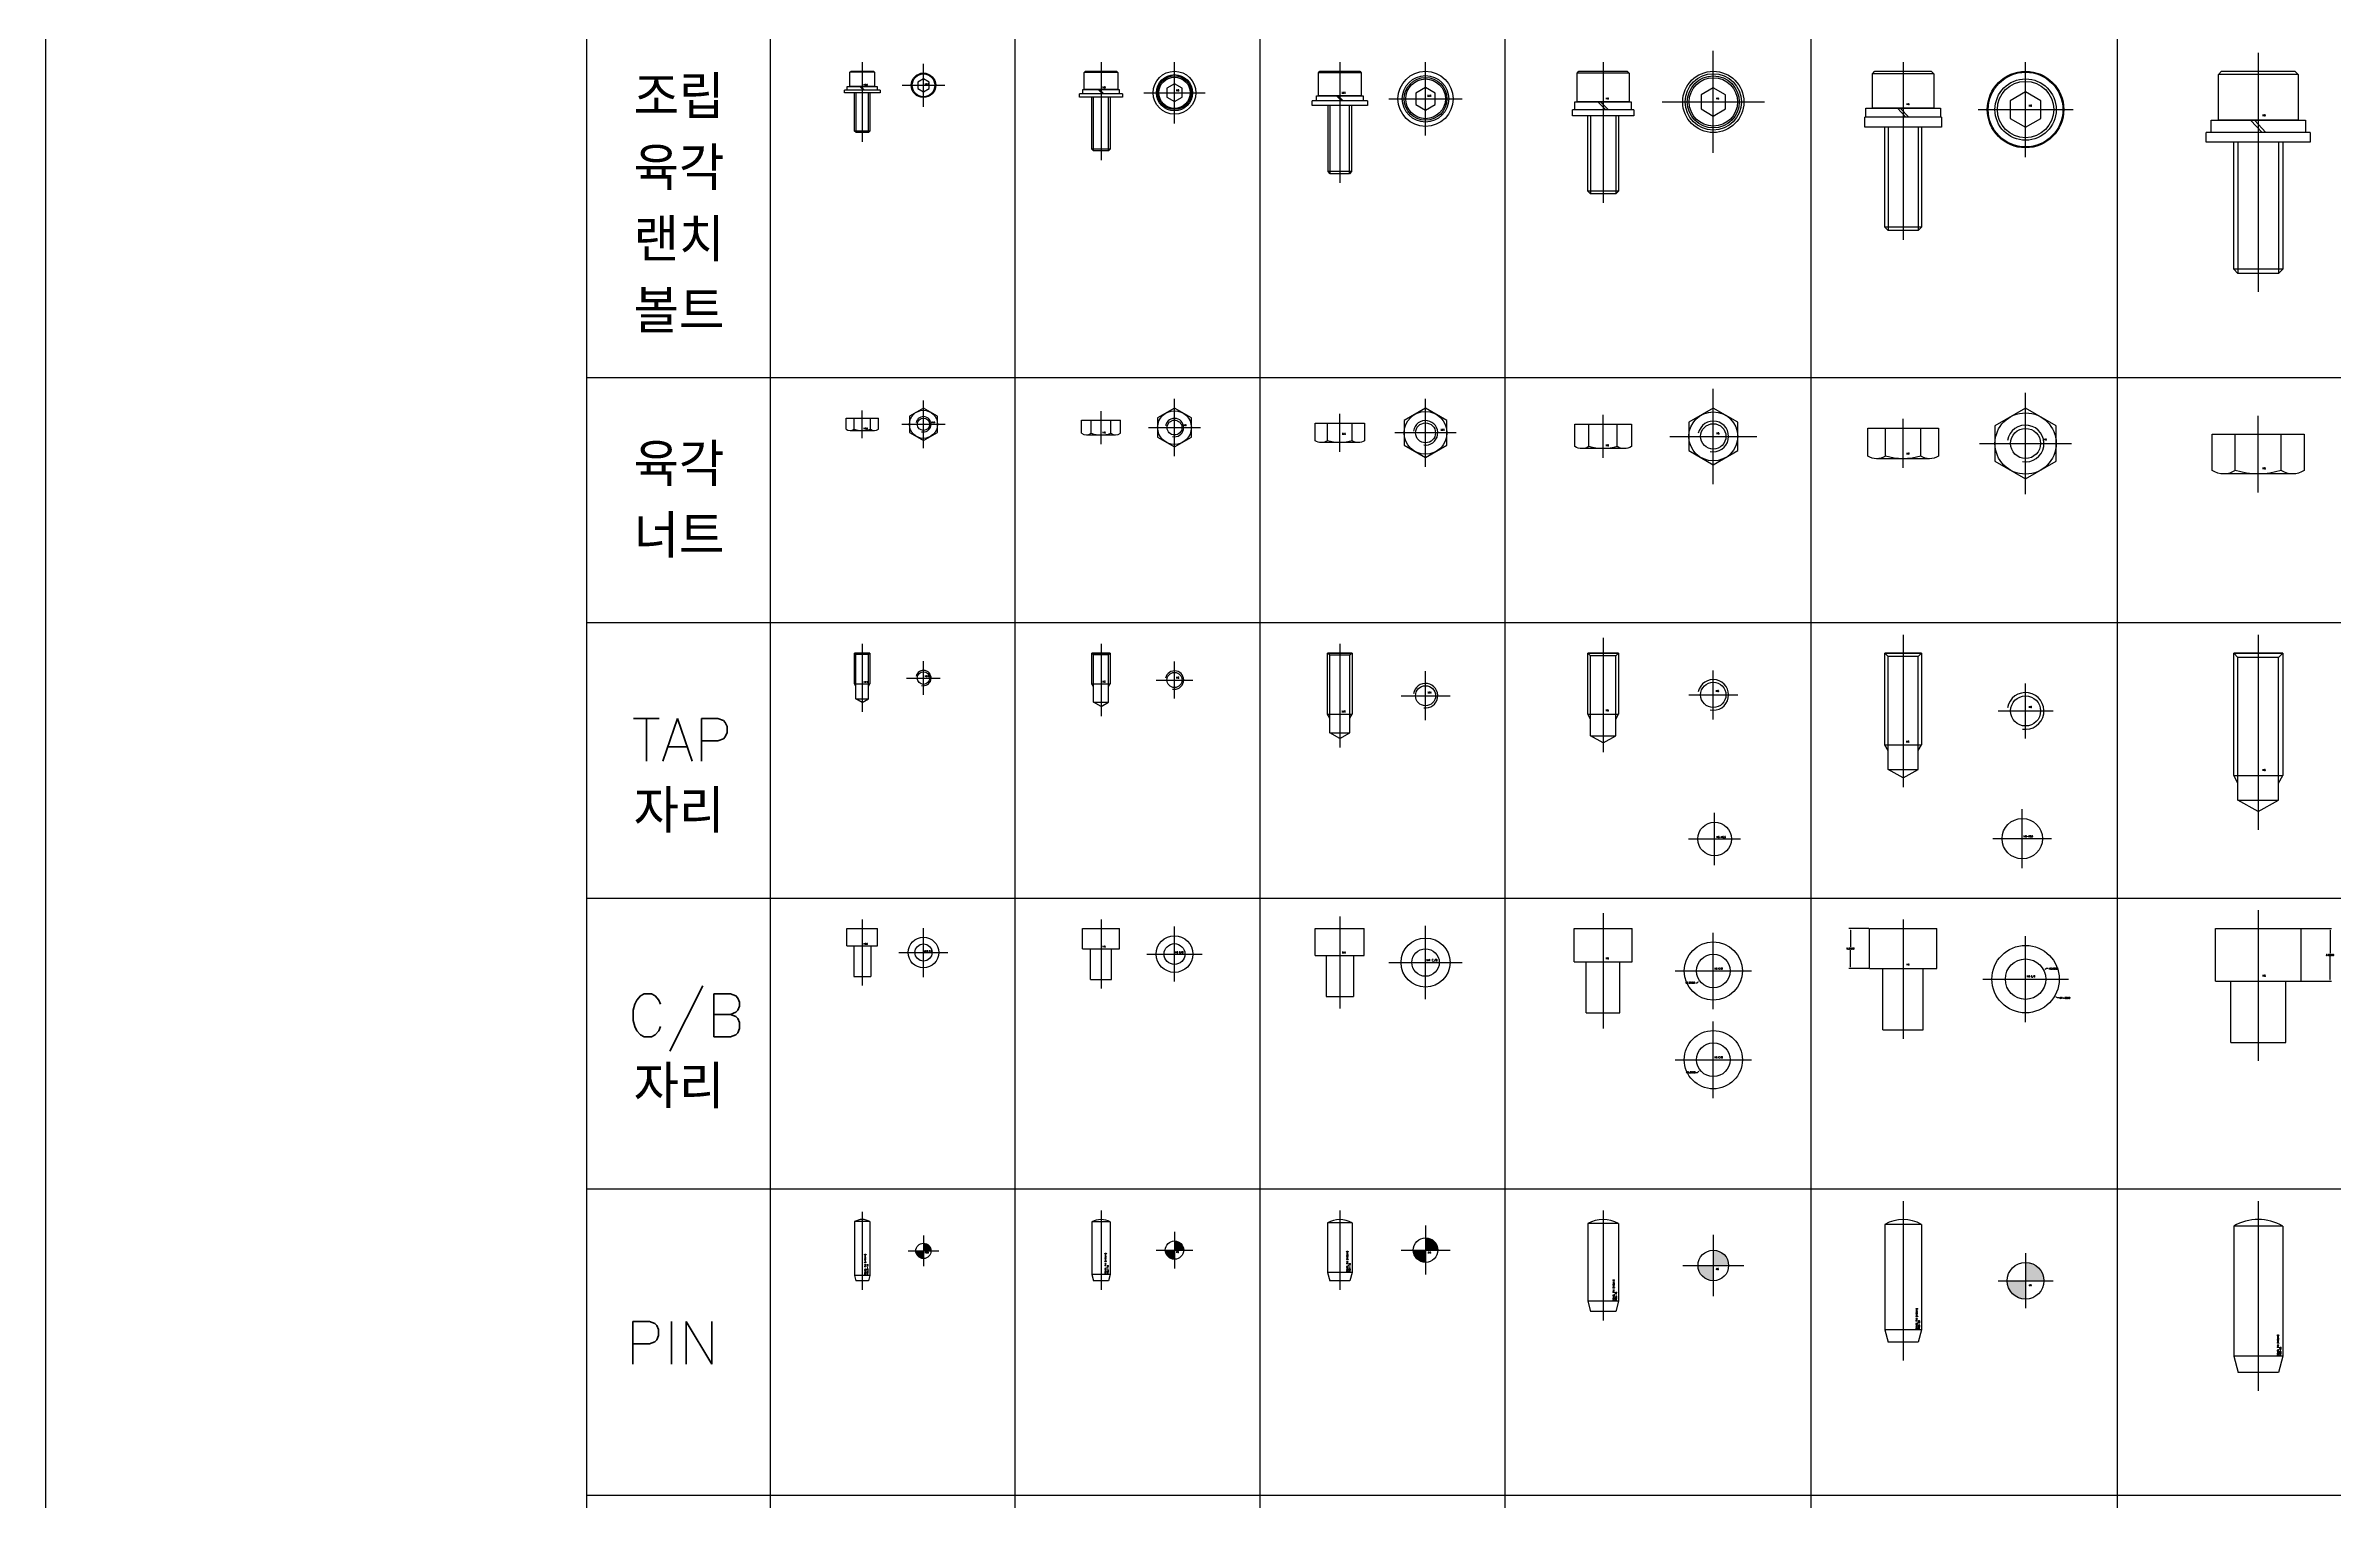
# Model space of a CAD drawing. Header units: millimetres. Extents: x 2498 to 3222, y 4861 to 5803.
# Drawn here: x 2498.1 to 2871.9, y 5094.3 to 5332 of the extents above; entities that cross this region are included whole.
import ezdxf

# ---------------------------------------------------------------- set-up
doc = ezdxf.new("R2010")
doc.units = ezdxf.units.MM
for name, pattern in [('CENTER', [50.8, 31.75, -6.35, 6.35, -6.35]), ('HIDDEN', [9.525, 6.35, -3.175]), ('PHANTOM', [63.5, 31.75, -6.35, 6.35, -6.35, 6.35, -6.35])]:
    doc.linetypes.add(name, pattern=pattern)
for name, color, linetype in [('1', 220, 'CENTER'), ('3', 223, 'HIDDEN'), ('4', 3, 'PHANTOM')]:
    doc.layers.add(name, color=color, linetype=linetype)
doc.styles.get("Standard").update_dxf_attribs({"font": 'romans.shx', "bigfont": 'whgtxt.shx'})
doc.dimstyles.get("Standard").update_dxf_attribs({"dimtxt": 0.18, "dimasz": 0.18, "dimexe": 0.18, "dimexo": 0.0625, "dimgap": 0.09, "dimtad": 0, "dimtih": 1, "dimtoh": 1, "dimdec": 4, "dimzin": 0, "dimdsep": 46, "dimtxsty": 'Standard', "dimcen": 0.09, "dimadec": 0, "dimazin": 0, "dimtfac": 1, "dimtdec": 4, "dimtofl": 0, "dimtmove": 0, "dimatfit": 3, "dimfxl": 1, "dimtolj": 1, "dimtzin": 0, "dimarcsym": 0})

# ---------------------------------------------------------------- blocks, each defined once
blk = doc.blocks.new('*D31')
at = {"color": 0, "lineweight": -2, "transparency": 16777216}
for p, q in [((2824.87, 5181.31), (2824.63, 5181.19)), ((2825.14, 5181.31), (2824.87, 5181.31)), ((2821.3, 5179.59), (2821.57, 5179.59)), ((2821.44, 5179.45), (2821.44, 5179.72))]:
    blk.add_line(p, q, dxfattribs=at)
at = {"color": 0, "transparency": 16777216}
blk.add_solid([(2824.61, 5181.23), (2824.65, 5181.15), (2824.39, 5181.07)], dxfattribs=at)
at = {"layer": 'Defpoints', "color": 0, "transparency": 16777216}
for p in [(2824.39, 5181.07), (2818.49, 5178.11)]:
    blk.add_point(p, dxfattribs=at)
at = {"color": 0, "transparency": 16777216, "insert": (2825.99, 5181.31), "char_height": 0.27, "attachment_point": 5}
blk.add_mtext('\\A1;∅6.6000', dxfattribs=at)
blk = doc.blocks.new('*D32')
at = {"color": 0, "lineweight": -2, "transparency": 16777216}
for p, q in [((2821.3, 5179.59), (2821.57, 5179.59)), ((2821.44, 5179.45), (2821.44, 5179.72)), ((2826.65, 5176.53), (2826.42, 5176.67)), ((2826.92, 5176.53), (2826.65, 5176.53))]:
    blk.add_line(p, q, dxfattribs=at)
at = {"color": 0, "transparency": 16777216}
blk.add_solid([(2826.44, 5176.71), (2826.4, 5176.63), (2826.19, 5176.81)], dxfattribs=at)
at = {"layer": 'Defpoints', "color": 0, "transparency": 16777216}
for p in [(2816.69, 5182.37), (2826.19, 5176.81)]:
    blk.add_point(p, dxfattribs=at)
at = {"color": 0, "transparency": 16777216, "insert": (2827.87, 5176.53), "char_height": 0.27, "attachment_point": 5}
blk.add_mtext('\\A1;∅11.0000', dxfattribs=at)
blk = doc.blocks.new('*D33')
at = {"color": 0, "lineweight": -2, "transparency": 16777216}
for p, q in [((2795.85, 5187.84), (2792.56, 5187.84)), ((2792.83, 5187.57), (2792.83, 5184.86)), ((2792.83, 5181.61), (2792.83, 5184.31)), ((2795.85, 5181.34), (2792.56, 5181.34))]:
    blk.add_line(p, q, dxfattribs=at)
at = {"color": 0, "transparency": 16777216}
for points in [[(2792.78, 5187.57), (2792.87, 5187.57), (2792.83, 5187.84)], [(2792.78, 5181.61), (2792.87, 5181.61), (2792.83, 5181.34)]]:
    blk.add_solid(points, dxfattribs=at)
at = {"layer": 'Defpoints', "color": 0, "transparency": 16777216}
for p in [(2795.94, 5187.84), (2792.83, 5181.34), (2795.94, 5181.34)]:
    blk.add_point(p, dxfattribs=at)
at = {"color": 0, "transparency": 16777216, "insert": (2792.83, 5184.59), "char_height": 0.27, "attachment_point": 5}
blk.add_mtext('\\A1;6.5000', dxfattribs=at)
blk = doc.blocks.new('*D36')
at = {"color": 0, "lineweight": -2, "transparency": 16777216}
for p, q in [((2866.53, 5187.84), (2871.43, 5187.84)), ((2871.16, 5187.57), (2871.16, 5183.81)), ((2871.16, 5179.51), (2871.16, 5183.26)), ((2866.53, 5179.24), (2871.43, 5179.24))]:
    blk.add_line(p, q, dxfattribs=at)
at = {"color": 0, "transparency": 16777216}
for points in [[(2871.11, 5187.57), (2871.2, 5187.57), (2871.16, 5187.84)], [(2871.11, 5179.51), (2871.2, 5179.51), (2871.16, 5179.24)]]:
    blk.add_solid(points, dxfattribs=at)
at = {"layer": 'Defpoints', "color": 0, "transparency": 16777216}
for p in [(2866.44, 5187.84), (2871.16, 5187.84), (2866.44, 5179.24)]:
    blk.add_point(p, dxfattribs=at)
at = {"color": 0, "transparency": 16777216, "insert": (2871.16, 5183.54), "char_height": 0.27, "attachment_point": 5}
blk.add_mtext('\\A1;8.6000', dxfattribs=at)
blk = doc.blocks.new('*D37')
at = {"color": 0, "lineweight": -2, "transparency": 16777216}
for p, q in [((2770.3, 5166.43), (2770.57, 5166.43)), ((2770.44, 5166.29), (2770.44, 5166.56))]:
    blk.add_line(p, q, dxfattribs=at)
at = {"color": 0, "linetype": 'ByBlock', "lineweight": -2, "transparency": 16777216}
for p, q in [((2767.6, 5164.37), (2767.87, 5164.37)), ((2767.87, 5164.37), (2768.08, 5164.54))]:
    blk.add_line(p, q, dxfattribs=at)
at = {"color": 0, "transparency": 16777216}
blk.add_solid([(2768.05, 5164.58), (2768.11, 5164.51), (2768.29, 5164.71)], dxfattribs=at)
at = {"layer": 'Defpoints', "color": 0, "transparency": 16777216}
for p in [(2772.59, 5168.14), (2768.29, 5164.71)]:
    blk.add_point(p, dxfattribs=at)
at = {"color": 0, "transparency": 16777216, "insert": (2766.75, 5164.37), "char_height": 0.27, "attachment_point": 5}
blk.add_mtext('\\A1;∅5.5000', dxfattribs=at)
blk = doc.blocks.new('*D38')
at = {"color": 0, "lineweight": -2, "transparency": 16777216}
for p, q in [((2770.3, 5180.92), (2770.57, 5180.92)), ((2770.44, 5180.78), (2770.44, 5181.05))]:
    blk.add_line(p, q, dxfattribs=at)
at = {"color": 0, "linetype": 'ByBlock', "lineweight": -2, "transparency": 16777216}
for p, q in [((2767.51, 5178.99), (2767.78, 5178.99)), ((2767.78, 5178.99), (2767.99, 5179.15))]:
    blk.add_line(p, q, dxfattribs=at)
at = {"color": 0, "transparency": 16777216}
blk.add_solid([(2767.97, 5179.18), (2768.02, 5179.11), (2768.21, 5179.31)], dxfattribs=at)
at = {"layer": 'Defpoints', "color": 0, "transparency": 16777216}
for p in [(2772.67, 5182.53), (2768.21, 5179.31)]:
    blk.add_point(p, dxfattribs=at)
at = {"color": 0, "transparency": 16777216, "insert": (2766.66, 5178.99), "char_height": 0.27, "attachment_point": 5}
blk.add_mtext('\\A1;∅5.5000', dxfattribs=at)

msp = doc.modelspace()

# ---------------------------------------------------------------- hatches: boundary and pattern name
h = msp.add_hatch(color=256)
h.paths.add_polyline_path([(2641.43952, 5136.46139), (2641.43952, 5135.21139), (2642.68952, 5135.21139, 0.414213562)])
h.paths.add_polyline_path([(2641.43952, 5135.21139), (2640.18952, 5135.21139, 0.414213562), (2641.43952, 5133.96139)])
h.paths.add_polyline_path([(2641.61426, 5135.37417), (2642.06565, 5135.37417), (2642.06565, 5135.68667), (2641.61426, 5135.68667)], flags=24)
h = msp.add_hatch(color=256)
h.paths.add_polyline_path([(2682.43952, 5136.83639), (2682.43952, 5135.33639), (2683.93952, 5135.33639, 0.414213562)])
h.paths.add_polyline_path([(2682.43952, 5135.33639), (2680.93952, 5135.33639, 0.414213562), (2682.43952, 5133.83639)])
h.paths.add_polyline_path([(2682.64921, 5135.53173), (2683.19088, 5135.53173), (2683.19088, 5135.90673), (2682.64921, 5135.90673)], flags=24)
h = msp.add_hatch(color=256)
h.paths.add_polyline_path([(2723.43952, 5137.33639), (2723.43952, 5135.33639), (2725.43952, 5135.33639, 0.414213562)])
h.paths.add_polyline_path([(2723.43952, 5135.33639), (2721.43952, 5135.33639, 0.414213562), (2723.43952, 5133.33639)])
h.paths.add_polyline_path([(2723.71911, 5135.59684), (2724.44133, 5135.59684), (2724.44133, 5136.09684), (2723.71911, 5136.09684)], flags=24)
h = msp.add_hatch(color=256)
h.paths.add_polyline_path([(2770.43952, 5135.33639), (2770.43952, 5132.83639), (2772.93952, 5132.83639, 0.414213562)])
h.paths.add_polyline_path([(2770.43952, 5132.83639), (2767.93952, 5132.83639, 0.414213562), (2770.43952, 5130.33639)])
h.paths.add_polyline_path([(2770.789, 5133.16195), (2771.69178, 5133.16195), (2771.69178, 5133.78695), (2770.789, 5133.78695)], flags=24)
h = msp.add_hatch(color=256)
h.paths.add_polyline_path([(2821.43952, 5133.33639), (2821.43952, 5130.33639), (2824.43952, 5130.33639, 0.414213562)])
h.paths.add_polyline_path([(2821.43952, 5130.33639), (2818.43952, 5130.33639, 0.414213562), (2821.43952, 5127.33639)])
h.paths.add_polyline_path([(2821.8589, 5130.72707), (2822.94223, 5130.72707), (2822.94223, 5131.47707), (2821.8589, 5131.47707)], flags=24)

# ---------------------------------------------------------------- linework, layer by layer
at = {"color": 8}
for p, q in [((2586.43952, 4920.33639), (2586.43952, 5497.83639)), ((2616.43952, 4920.33639), (2616.43952, 5497.83639)), ((2656.43952, 4920.33639), (2656.43952, 5497.83639)), ((2696.43952, 4920.33639), (2696.43952, 5497.83639)), ((2736.43952, 4920.33639), (2736.43952, 5497.83639)), ((2786.43952, 4920.33639), (2786.43952, 5497.83639)), ((2836.43952, 4920.33639), (2836.43952, 5497.83639)), ((2586.43952, 5277.83639), (3146.43952, 5277.83639)), ((2586.43952, 5237.83639), (3146.43952, 5237.83639)), ((2586.43952, 5192.83639), (3146.43952, 5192.83639)), ((2586.43952, 5145.33639), (3146.43952, 5145.33639)), ((2586.43952, 5095.33639), (3146.43952, 5095.33639))]:
    msp.add_line(p, q, dxfattribs=at)
for p, q in [((2629.43952, 5327.66972), (2629.60619, 5327.83639)), ((2629.43952, 5325.33639), (2629.43952, 5327.66972)), ((2633.43952, 5327.66972), (2629.43952, 5327.66972)), ((2629.60619, 5327.83639), (2633.27286, 5327.83639)), ((2633.27286, 5327.83639), (2633.43952, 5327.66972)), ((2633.43952, 5327.66972), (2633.43952, 5325.33639)), ((2641.43952, 5326.59381), (2640.53043, 5326.07018)), ((2642.34861, 5326.07018), (2641.43952, 5326.59381)), ((2667.68952, 5327.63639), (2667.88952, 5327.83639)), ((2673.18952, 5327.63639), (2667.68952, 5327.63639)), ((2667.68952, 5324.83639), (2667.68952, 5327.63639)), ((2667.88952, 5327.83639), (2672.98952, 5327.83639)), ((2672.98952, 5327.83639), (2673.18952, 5327.63639)), ((2673.18952, 5327.63639), (2673.18952, 5324.83639)), ((2705.93952, 5327.58184), (2706.19407, 5327.83639)), ((2712.93952, 5327.58184), (2705.93952, 5327.58184)), ((2705.93952, 5323.83639), (2705.93952, 5327.58184)), ((2706.19407, 5327.83639), (2712.68498, 5327.83639)), ((2712.68498, 5327.83639), (2712.93952, 5327.58184)), ((2712.93952, 5327.58184), (2712.93952, 5323.83639)), ((2748.18952, 5327.53639), (2748.48952, 5327.83639)), ((2756.68952, 5327.53639), (2748.18952, 5327.53639)), ((2748.18952, 5322.83639), (2748.18952, 5327.53639)), ((2748.48952, 5327.83639), (2756.38952, 5327.83639)), ((2756.38952, 5327.83639), (2756.68952, 5327.53639)), ((2756.68952, 5327.53639), (2756.68952, 5322.83639)), ((2796.43952, 5327.43639), (2796.83952, 5327.83639)), ((2806.43952, 5327.43639), (2796.43952, 5327.43639)), ((2796.43952, 5321.83639), (2796.43952, 5327.43639)), ((2796.83952, 5327.83639), (2806.03952, 5327.83639)), ((2806.03952, 5327.83639), (2806.43952, 5327.43639)), ((2806.43952, 5327.43639), (2806.43952, 5321.83639)), ((2852.93952, 5327.33639), (2853.43952, 5327.83639)), ((2852.93952, 5319.83639), (2852.93952, 5327.33639)), ((2865.93952, 5327.33639), (2852.93952, 5327.33639)), ((2853.43952, 5327.83639), (2865.43952, 5327.83639)), ((2865.43952, 5327.83639), (2865.93952, 5327.33639)), ((2865.93952, 5327.33639), (2865.93952, 5319.83639)), ((2628.52286, 5324.33639), (2628.52286, 5324.75306)), ((2634.35619, 5324.75306), (2628.52286, 5324.75306)), ((2634.35619, 5324.33639), (2628.52286, 5324.33639)), ((2628.98119, 5324.75306), (2628.98119, 5325.33639)), ((2628.98119, 5325.33639), (2633.89786, 5325.33639)), ((2633.89786, 5324.75306), (2628.98119, 5324.75306)), ((2633.43952, 5325.33639), (2629.43952, 5325.33639)), ((2630.18952, 5318.06192), (2630.18952, 5324.33639)), ((2631.63397, 5324.75306), (2631.05063, 5325.33639)), ((2631.82841, 5324.75306), (2631.24508, 5325.33639)), ((2632.68952, 5324.33639), (2632.68952, 5318.06192)), ((2633.89786, 5325.33639), (2633.89786, 5324.75306)), ((2634.35619, 5324.75306), (2634.35619, 5324.33639)), ((2640.53043, 5326.07018), (2640.53043, 5325.01927)), ((2640.53043, 5325.01927), (2641.43952, 5324.49563)), ((2641.43952, 5324.49563), (2642.34861, 5325.01927)), ((2642.34861, 5325.01927), (2642.34861, 5326.07018)), ((2666.93952, 5323.63639), (2666.93952, 5324.13639)), ((2673.93952, 5324.13639), (2666.93952, 5324.13639)), ((2673.93952, 5323.63639), (2666.93952, 5323.63639)), ((2667.48952, 5324.13639), (2667.48952, 5324.83639)), ((2667.48952, 5324.83639), (2673.38952, 5324.83639)), ((2673.38952, 5324.13639), (2667.48952, 5324.13639)), ((2673.18952, 5324.83639), (2667.68952, 5324.83639)), ((2668.93952, 5315.10702), (2668.93952, 5323.63639)), ((2670.67286, 5324.13639), (2669.97286, 5324.83639)), ((2670.90619, 5324.13639), (2670.20619, 5324.83639)), ((2671.93952, 5323.63639), (2671.93952, 5315.10702)), ((2673.38952, 5324.83639), (2673.38952, 5324.13639)), ((2673.93952, 5324.13639), (2673.93952, 5323.63639)), ((2682.43952, 5325.77889), (2681.18952, 5325.05889)), ((2681.18952, 5325.05889), (2681.18952, 5323.61389)), ((2681.18952, 5323.61389), (2682.43952, 5322.89389)), ((2683.68952, 5325.05889), (2682.43952, 5325.77889)), ((2682.43952, 5322.89389), (2683.68952, 5323.61389)), ((2683.68952, 5323.61389), (2683.68952, 5325.05889)), ((2713.93952, 5323.03639), (2704.93952, 5323.03639)), ((2704.93952, 5322.23639), (2704.93952, 5323.03639)), ((2705.63952, 5323.83639), (2713.23952, 5323.83639)), ((2705.63952, 5323.03639), (2705.63952, 5323.83639)), ((2713.23952, 5323.03639), (2705.63952, 5323.03639)), ((2712.93952, 5323.83639), (2705.93952, 5323.83639)), ((2709.70619, 5323.03639), (2708.90619, 5323.83639)), ((2709.97286, 5323.03639), (2709.17286, 5323.83639)), ((2713.23952, 5323.83639), (2713.23952, 5323.03639)), ((2713.93952, 5323.03639), (2713.93952, 5322.23639)), ((2723.43952, 5325.1723), (2721.84861, 5324.25593)), ((2721.84861, 5324.25593), (2721.84861, 5322.41684)), ((2721.84861, 5322.41684), (2723.43952, 5321.50048)), ((2725.03043, 5324.25593), (2723.43952, 5325.1723)), ((2723.43952, 5321.50048), (2725.03043, 5322.41684)), ((2725.03043, 5322.41684), (2725.03043, 5324.25593)), ((2747.83952, 5321.53639), (2747.83952, 5322.83639)), ((2747.83952, 5322.83639), (2757.03952, 5322.83639)), ((2756.68952, 5322.83639), (2748.18952, 5322.83639)), ((2752.87286, 5321.53639), (2751.57286, 5322.83639)), ((2753.30619, 5321.53639), (2752.00619, 5322.83639)), ((2757.03952, 5322.83639), (2757.03952, 5321.53639)), ((2770.43952, 5325.14439), (2768.43952, 5323.99239)), ((2768.43952, 5323.99239), (2768.43952, 5321.68039)), ((2772.43952, 5323.99239), (2770.43952, 5325.14439)), ((2772.43952, 5321.68039), (2772.43952, 5323.99239)), ((2821.43952, 5324.47139), (2818.93952, 5323.03139)), ((2818.93952, 5323.03139), (2818.93952, 5320.14139)), ((2823.93952, 5323.03139), (2821.43952, 5324.47139)), ((2823.93952, 5320.14139), (2823.93952, 5323.03139)), ((2713.93952, 5322.23639), (2704.93952, 5322.23639)), ((2707.53043, 5311.45356), (2707.53043, 5322.23639)), ((2711.34861, 5322.23639), (2711.34861, 5311.45356)), ((2747.43952, 5320.53639), (2747.43952, 5321.53639)), ((2757.43952, 5321.53639), (2747.43952, 5321.53639)), ((2757.43952, 5320.53639), (2747.43952, 5320.53639)), ((2757.03952, 5321.53639), (2747.83952, 5321.53639)), ((2749.93952, 5308.2694), (2749.93952, 5320.53639)), ((2754.93952, 5320.53639), (2754.93952, 5308.2694)), ((2757.43952, 5321.53639), (2757.43952, 5320.53639)), ((2768.43952, 5321.68039), (2770.43952, 5320.52839)), ((2770.43952, 5320.52839), (2772.43952, 5321.68039)), ((2807.68952, 5320.33639), (2795.18952, 5320.33639)), ((2795.18952, 5318.73639), (2795.18952, 5320.33639)), ((2807.68952, 5318.73639), (2795.18952, 5318.73639)), ((2795.33952, 5321.83639), (2807.53952, 5321.83639)), ((2795.33952, 5320.33639), (2795.33952, 5321.83639)), ((2807.53952, 5320.33639), (2795.33952, 5320.33639)), ((2806.43952, 5321.83639), (2796.43952, 5321.83639)), ((2798.43952, 5302.37766), (2798.43952, 5318.73639)), ((2801.90619, 5320.33639), (2800.50619, 5321.83639)), ((2802.37286, 5320.33639), (2800.97286, 5321.83639)), ((2804.43952, 5318.73639), (2804.43952, 5302.37766)), ((2807.53952, 5321.83639), (2807.53952, 5320.33639)), ((2807.68952, 5320.33639), (2807.68952, 5318.73639)), ((2818.93952, 5320.14139), (2821.43952, 5318.70139)), ((2821.43952, 5318.70139), (2823.93952, 5320.14139)), ((2851.73952, 5319.83639), (2867.13952, 5319.83639)), ((2851.73952, 5317.83639), (2851.73952, 5319.83639)), ((2865.93952, 5319.83639), (2852.93952, 5319.83639)), ((2860.06174, 5317.83639), (2858.19508, 5319.83639)), ((2860.68397, 5317.83639), (2858.8173, 5319.83639)), ((2867.13952, 5319.83639), (2867.13952, 5317.83639)), ((2630.43309, 5317.83639), (2630.18952, 5318.06192)), ((2632.68952, 5318.06192), (2630.18952, 5318.06192)), ((2632.44592, 5317.83639), (2630.43309, 5317.83639)), ((2632.68952, 5318.06192), (2632.44592, 5317.83639)), ((2671.93952, 5315.10702), (2668.93952, 5315.10702)), ((2669.21016, 5314.83639), (2668.93952, 5315.10702)), ((2671.93952, 5315.10702), (2671.66889, 5314.83639)), ((2867.93952, 5317.83639), (2850.93952, 5317.83639)), ((2850.93952, 5316.23639), (2850.93952, 5317.83639)), ((2867.93952, 5316.23639), (2850.93952, 5316.23639)), ((2867.13952, 5317.83639), (2851.73952, 5317.83639)), ((2855.43952, 5295.51297), (2855.43952, 5316.23639)), ((2863.43952, 5316.23639), (2863.43952, 5295.51297)), ((2867.93952, 5317.83639), (2867.93952, 5316.23639)), ((2671.66889, 5314.83639), (2669.21016, 5314.83639)), ((2707.87487, 5311.10912), (2707.53043, 5311.45356)), ((2711.34861, 5311.45356), (2707.53043, 5311.45356)), ((2711.34861, 5311.45356), (2711.00417, 5311.10912)), ((2711.00417, 5311.10912), (2707.87487, 5311.10912)), ((2750.37253, 5307.83639), (2749.93952, 5308.2694)), ((2754.93952, 5308.2694), (2749.93952, 5308.2694)), ((2754.50651, 5307.83639), (2750.37253, 5307.83639)), ((2754.93952, 5308.2694), (2754.50651, 5307.83639)), ((2798.98079, 5301.83639), (2798.43952, 5302.37766)), ((2804.43952, 5302.37766), (2798.43952, 5302.37766)), ((2803.89826, 5301.83639), (2798.98079, 5301.83639)), ((2804.43952, 5302.37766), (2803.89826, 5301.83639)), ((2863.43952, 5295.51297), (2855.43952, 5295.51297)), ((2856.1161, 5294.83639), (2855.43952, 5295.51297)), ((2862.76294, 5294.83639), (2856.1161, 5294.83639)), ((2863.43952, 5295.51297), (2862.76294, 5294.83639)), ((2628.79494, 5269.40627), (2628.79494, 5271.19181)), ((2628.79494, 5271.19181), (2634.08411, 5271.19181)), ((2630.11677, 5269.40627), (2630.11677, 5271.19181)), ((2632.76227, 5269.40627), (2632.76227, 5271.19181)), ((2634.08411, 5269.40627), (2634.08411, 5271.19181)), ((2641.43952, 5272.83639), (2639.14786, 5271.51639)), ((2639.14786, 5271.51639), (2639.14786, 5268.86722)), ((2643.73119, 5271.51639), (2641.43952, 5272.83639)), ((2643.73119, 5268.86722), (2643.73119, 5271.51639)), ((2667.26602, 5270.86289), (2673.61302, 5270.86289)), ((2667.26602, 5268.72025), (2667.26602, 5270.86289)), ((2668.85222, 5268.72025), (2668.85222, 5270.86289)), ((2672.02682, 5268.72025), (2672.02682, 5270.86289)), ((2673.61302, 5268.72025), (2673.61302, 5270.86289)), ((2682.43952, 5272.83639), (2679.68952, 5271.25239)), ((2679.68952, 5271.25239), (2679.68952, 5268.07339)), ((2685.18952, 5271.25239), (2682.43952, 5272.83639)), ((2685.18952, 5268.07339), (2685.18952, 5271.25239)), ((2707.4188, 5267.50754), (2707.4188, 5270.39494)), ((2711.46025, 5267.50754), (2711.46025, 5270.39494)), ((2750.13012, 5266.57485), (2750.13012, 5270.21759)), ((2754.74892, 5266.57485), (2754.74892, 5270.21759)), ((2629.45494, 5269.19181), (2633.42411, 5269.19181)), ((2639.14786, 5268.86722), (2641.43952, 5267.54722)), ((2641.43952, 5267.54722), (2643.73119, 5268.86722)), ((2668.05802, 5268.46289), (2672.82102, 5268.46289)), ((2679.68952, 5268.07339), (2682.43952, 5266.48939)), ((2682.43952, 5266.48939), (2685.18952, 5268.07339)), ((2712.47061, 5267.19494), (2706.40843, 5267.19494)), ((2798.55277, 5265.00947), (2798.55277, 5269.56289)), ((2804.32627, 5265.00947), (2804.32627, 5269.56289)), ((2855.68675, 5262.66139), (2855.68675, 5268.58084)), ((2863.1923, 5262.66139), (2863.1923, 5268.58084)), ((2755.90362, 5266.21759), (2748.97542, 5266.21759)), ((2805.76965, 5264.56289), (2797.1094, 5264.56289)), ((2865.06869, 5262.08084), (2853.81036, 5262.08084)), ((2630.41505, 5232.61086), (2630.18952, 5232.83639)), ((2632.68952, 5232.83639), (2630.18952, 5232.83639)), ((2630.18952, 5232.83639), (2632.68952, 5232.83639)), ((2632.68952, 5232.83639), (2632.46399, 5232.61086)), ((2668.93952, 5232.83639), (2671.93952, 5232.83639)), ((2671.93952, 5232.83639), (2668.93952, 5232.83639)), ((2669.21016, 5232.56576), (2668.93952, 5232.83639)), ((2671.93952, 5232.83639), (2671.66889, 5232.56576)), ((2707.81452, 5232.47555), (2707.43952, 5232.83639)), ((2711.43952, 5232.83639), (2707.43952, 5232.83639)), ((2707.43952, 5232.83639), (2711.43952, 5232.83639)), ((2711.43952, 5232.83639), (2711.06452, 5232.47555)), ((2750.37253, 5232.38533), (2749.93952, 5232.83639)), ((2754.93952, 5232.83639), (2749.93952, 5232.83639)), ((2749.93952, 5232.83639), (2754.93952, 5232.83639)), ((2754.93952, 5232.83639), (2754.50651, 5232.38533)), ((2798.98079, 5232.29512), (2798.43952, 5232.83639)), ((2804.43952, 5232.83639), (2798.43952, 5232.83639)), ((2798.43952, 5232.83639), (2804.43952, 5232.83639)), ((2804.43952, 5232.83639), (2803.89826, 5232.29512)), ((2863.43952, 5232.83639), (2855.43952, 5232.83639)), ((2855.43952, 5232.83639), (2863.43952, 5232.83639)), ((2856.1161, 5232.1147), (2855.43952, 5232.83639)), ((2863.43952, 5232.83639), (2862.76294, 5232.1147)), ((2632.46399, 5232.61086), (2630.41505, 5232.61086)), ((2630.41505, 5225.33639), (2630.41505, 5232.61086)), ((2632.46399, 5225.33639), (2632.46399, 5232.61086)), ((2671.66889, 5232.56576), (2669.21016, 5232.56576)), ((2669.21016, 5224.83639), (2669.21016, 5232.56576)), ((2671.66889, 5224.83639), (2671.66889, 5232.56576)), ((2711.06452, 5232.47555), (2707.81452, 5232.47555)), ((2707.81452, 5219.83639), (2707.81452, 5232.47555)), ((2711.06452, 5219.83639), (2711.06452, 5232.47555)), ((2754.50651, 5232.38533), (2750.37253, 5232.38533)), ((2750.37253, 5219.33639), (2750.37253, 5232.38533)), ((2754.50651, 5219.33639), (2754.50651, 5232.38533)), ((2798.98079, 5213.83639), (2798.98079, 5232.29512)), ((2803.89826, 5232.29512), (2798.98079, 5232.29512)), ((2803.89826, 5213.83639), (2803.89826, 5232.29512)), ((2862.76294, 5232.1147), (2856.1161, 5232.1147)), ((2856.1161, 5208.83639), (2856.1161, 5232.1147)), ((2862.76294, 5208.83639), (2862.76294, 5232.1147)), ((2630.18952, 5227.83639), (2632.68952, 5227.83639)), ((2630.41505, 5225.33639), (2632.46399, 5225.33639)), ((2631.43952, 5224.75306), (2630.41505, 5225.33639)), ((2631.43952, 5224.75306), (2632.46399, 5225.33639)), ((2668.93952, 5227.83639), (2671.93952, 5227.83639)), ((2669.21016, 5224.83639), (2671.66889, 5224.83639)), ((2670.43952, 5224.13639), (2669.21016, 5224.83639)), ((2670.43952, 5224.13639), (2671.66889, 5224.83639)), ((2707.43952, 5222.83639), (2711.43952, 5222.83639)), ((2749.93952, 5222.83639), (2754.93952, 5222.83639)), ((2709.43952, 5218.90306), (2707.81452, 5219.83639)), ((2707.81452, 5219.83639), (2711.06452, 5219.83639)), ((2709.43952, 5218.90306), (2711.06452, 5219.83639)), ((2752.43952, 5218.16972), (2750.37253, 5219.33639)), ((2750.37253, 5219.33639), (2754.50651, 5219.33639)), ((2752.43952, 5218.16972), (2754.50651, 5219.33639)), ((2798.43952, 5217.83639), (2804.43952, 5217.83639)), ((2798.98079, 5213.83639), (2803.89826, 5213.83639)), ((2801.43952, 5212.43639), (2798.98079, 5213.83639)), ((2801.43952, 5212.43639), (2803.89826, 5213.83639)), ((2855.43952, 5212.83639), (2863.43952, 5212.83639)), ((2856.1161, 5208.83639), (2862.76294, 5208.83639)), ((2859.43952, 5206.96972), (2856.1161, 5208.83639)), ((2859.43952, 5206.96972), (2862.76294, 5208.83639)), ((2628.93952, 5187.83639), (2633.93952, 5187.83639)), ((2628.93952, 5185.03639), (2628.93952, 5187.83639)), ((2633.93952, 5185.03639), (2633.93952, 5187.83639)), ((2667.43952, 5184.53639), (2667.43952, 5187.83639)), ((2667.43952, 5187.83639), (2673.43952, 5187.83639)), ((2673.43952, 5184.53639), (2673.43952, 5187.83639)), ((2705.43952, 5187.83639), (2713.43952, 5187.83639)), ((2705.43952, 5183.43639), (2705.43952, 5187.83639)), ((2713.43952, 5183.43639), (2713.43952, 5187.83639)), ((2747.68952, 5182.43639), (2747.68952, 5187.83639)), ((2747.68952, 5187.83639), (2757.18952, 5187.83639)), ((2757.18952, 5182.43639), (2757.18952, 5187.83639)), ((2795.93952, 5187.83639), (2806.93952, 5187.83639)), ((2795.93952, 5181.33639), (2795.93952, 5187.83639)), ((2806.93952, 5181.33639), (2806.93952, 5187.83639)), ((2852.43952, 5187.83639), (2866.43952, 5187.83639)), ((2852.43952, 5179.23639), (2852.43952, 5187.83639)), ((2866.43952, 5179.23639), (2866.43952, 5187.83639)), ((2628.93952, 5185.03639), (2633.93952, 5185.03639)), ((2630.03952, 5185.03639), (2630.03952, 5180.03639)), ((2632.83952, 5185.03639), (2632.83952, 5180.03639)), ((2667.43952, 5184.53639), (2673.43952, 5184.53639)), ((2668.73954, 5179.53639), (2668.73954, 5184.53639)), ((2672.13952, 5179.53639), (2672.13952, 5184.53639)), ((2705.43952, 5183.43639), (2713.43952, 5183.43639)), ((2707.18952, 5183.43639), (2707.18952, 5176.76972)), ((2711.68952, 5183.43639), (2711.68952, 5176.76972)), ((2747.68952, 5182.43639), (2757.18952, 5182.43639)), ((2749.68952, 5174.10306), (2749.68952, 5182.43639)), ((2755.18952, 5174.10306), (2755.18952, 5182.43639)), ((2795.93952, 5181.33639), (2806.93952, 5181.33639)), ((2798.13952, 5171.33639), (2798.13952, 5181.33639)), ((2804.73952, 5171.33639), (2804.73952, 5181.33639)), ((2630.03952, 5180.03639), (2632.83952, 5180.03639)), ((2668.73954, 5179.53639), (2672.13952, 5179.53639)), ((2707.18952, 5176.76972), (2711.68952, 5176.76972)), ((2852.43952, 5179.23639), (2866.43952, 5179.23639)), ((2854.93952, 5169.23639), (2854.93952, 5179.23639)), ((2863.93952, 5169.23639), (2863.93952, 5179.23639)), ((2749.68952, 5174.10306), (2755.18952, 5174.10306)), ((2798.13952, 5171.33639), (2804.73952, 5171.33639)), ((2854.93952, 5169.23639), (2863.93952, 5169.23639)), ((2630.18952, 5140.00145), (2630.18952, 5131.16972)), ((2632.68952, 5140.00145), (2630.18952, 5140.00145)), ((2632.68952, 5140.00145), (2632.68952, 5131.16972)), ((2668.93952, 5139.93447), (2668.93952, 5131.33639)), ((2671.93952, 5139.93447), (2668.93952, 5139.93447)), ((2671.93952, 5139.93447), (2671.93952, 5131.33639)), ((2707.43952, 5139.80049), (2707.43952, 5131.66972)), ((2711.43952, 5139.80049), (2707.43952, 5139.80049)), ((2711.43952, 5139.80049), (2711.43952, 5131.66972)), ((2749.93952, 5139.66652), (2749.93952, 5127.00306)), ((2754.93952, 5139.66652), (2749.93952, 5139.66652)), ((2754.93952, 5139.66652), (2754.93952, 5127.00306)), ((2798.43952, 5139.53254), (2798.43952, 5122.33639)), ((2804.43952, 5139.53254), (2798.43952, 5139.53254)), ((2804.43952, 5139.53254), (2804.43952, 5122.33639)), ((2863.43952, 5139.26459), (2855.43952, 5139.26459)), ((2855.43952, 5139.26459), (2855.43952, 5118.00306)), ((2863.43952, 5139.26459), (2863.43952, 5118.00306)), ((2632.68952, 5131.16972), (2630.18952, 5131.16972)), ((2630.18952, 5131.16972), (2630.41281, 5130.33639)), ((2632.46623, 5130.33639), (2630.41281, 5130.33639)), ((2632.68952, 5131.16972), (2632.46623, 5130.33639)), ((2668.93952, 5131.33639), (2669.20747, 5130.33639)), ((2671.93952, 5131.33639), (2668.93952, 5131.33639)), ((2671.67157, 5130.33639), (2669.20747, 5130.33639)), ((2671.93952, 5131.33639), (2671.67157, 5130.33639)), ((2711.43952, 5131.66972), (2707.43952, 5131.66972)), ((2707.43952, 5131.66972), (2707.79679, 5130.33639)), ((2711.08226, 5130.33639), (2707.79679, 5130.33639)), ((2711.43952, 5131.66972), (2711.08226, 5130.33639)), ((2754.93952, 5127.00306), (2749.93952, 5127.00306)), ((2749.93952, 5127.00306), (2750.3861, 5125.33639)), ((2754.49294, 5125.33639), (2750.3861, 5125.33639)), ((2754.93952, 5127.00306), (2754.49294, 5125.33639)), ((2798.43952, 5122.33639), (2798.97542, 5120.33639)), ((2804.43952, 5122.33639), (2798.43952, 5122.33639)), ((2804.43952, 5122.33639), (2803.90362, 5120.33639)), ((2803.90362, 5120.33639), (2798.97542, 5120.33639)), ((2863.43952, 5118.00306), (2855.43952, 5118.00306)), ((2855.43952, 5118.00306), (2856.15405, 5115.33639)), ((2863.43952, 5118.00306), (2862.72499, 5115.33639)), ((2862.72499, 5115.33639), (2856.15405, 5115.33639))]:
    msp.add_line(p, q)
msp.add_lwpolyline([(2498.09085, 5745.87219), (3221.84988, 5745.87219), (3221.84988, 4861.46197), (2498.09085, 4861.46197)], close=True)
for points in [[(2713.48097, 5270.39494), (2713.48097, 5267.50754, -0.309401076), (2711.46025, 5267.50754, -0.154700538), (2707.4188, 5267.50754, -0.309401076), (2705.39807, 5267.50754), (2705.39807, 5270.39494), (2713.48097, 5270.39494)], [(2757.05832, 5270.21759), (2757.05832, 5266.57485, -0.309401076), (2754.74892, 5266.57485, -0.154700538), (2750.13012, 5266.57485, -0.309401076), (2747.82072, 5266.57485), (2747.82072, 5270.21759), (2757.05832, 5270.21759)], [(2807.21302, 5269.56289), (2807.21302, 5265.00947, -0.309401076), (2804.32627, 5265.00947, -0.154700538), (2798.55277, 5265.00947, -0.309401076), (2795.66602, 5265.00947), (2795.66602, 5269.56289), (2807.21302, 5269.56289)], [(2866.94508, 5268.58084), (2866.94508, 5262.66139, -0.309401076), (2863.1923, 5262.66139, -0.154700538), (2855.68675, 5262.66139, -0.309401076), (2851.93397, 5262.66139), (2851.93397, 5268.58084), (2866.94508, 5268.58084)]]:
    msp.add_lwpolyline(points, format="xyb")
for points in [[(2726.93952, 5266.77421), (2726.93952, 5270.81566), (2723.43952, 5272.83639), (2719.93952, 5270.81566), (2719.93952, 5266.77421), (2723.43952, 5264.75349), (2726.93952, 5266.77421)], [(2774.43952, 5265.90819), (2774.43952, 5270.52699), (2770.43952, 5272.83639), (2766.43952, 5270.52699), (2766.43952, 5265.90819), (2770.43952, 5263.59879), (2774.43952, 5265.90819)], [(2826.43952, 5264.17614), (2826.43952, 5269.94964), (2821.43952, 5272.83639), (2816.43952, 5269.94964), (2816.43952, 5264.17614), (2821.43952, 5261.28938), (2826.43952, 5264.17614)]]:
    msp.add_lwpolyline(points)
for centre, radius in [((2641.43952, 5325.54472), 2), ((2641.43952, 5325.54472), 1.85455), ((2682.43952, 5324.33639), 3.5), ((2682.43952, 5324.33639), 2.95), ((2682.43952, 5324.33639), 2.75), ((2682.43952, 5324.33639), 2.55), ((2723.43952, 5323.33639), 4.5), ((2723.43952, 5323.33639), 3.8), ((2723.43952, 5323.33639), 3.5), ((2723.43952, 5323.33639), 3.24545), ((2770.43952, 5322.83639), 5), ((2770.43952, 5322.83639), 4.6), ((2770.43952, 5322.83639), 4.25), ((2770.43952, 5322.83639), 3.95), ((2821.43952, 5321.58639), 6.25), ((2821.43952, 5321.58639), 6.1), ((2821.43952, 5321.58639), 5), ((2821.43952, 5321.58639), 4.6), ((2641.43952, 5270.19181), 2.29167), ((2641.43952, 5270.19181), 1.00958), ((2682.43952, 5269.66289), 2.75), ((2682.43952, 5269.66289), 1.2115), ((2723.43952, 5268.79494), 3.5), ((2723.43952, 5268.79494), 1.62111), ((2770.43952, 5268.21759), 4), ((2770.43952, 5268.21759), 2.06699), ((2821.43952, 5267.06289), 5), ((2821.43952, 5267.06289), 2.45873), ((2641.43952, 5228.75306), 1.02447), ((2682.43952, 5228.43639), 1.22937), ((2723.43952, 5225.86972), 1.63916), ((2770.43952, 5226.00306), 2.06699), ((2821.43952, 5223.38639), 2.45873), ((2770.65025, 5202.47592), 2.75), ((2820.90071, 5202.53152), 3.3), ((2641.43952, 5183.93639), 2.5), ((2641.43952, 5183.93639), 1.4), ((2682.43952, 5183.68639), 3), ((2682.43952, 5183.68639), 1.7), ((2723.43952, 5182.30306), 4), ((2723.43952, 5182.30306), 4), ((2723.43952, 5182.30306), 2.25), ((2770.43952, 5180.91972), 4.75), ((2821.43952, 5179.58639), 5.5), ((2770.43952, 5180.91972), 2.75), ((2821.43952, 5179.58639), 3.3), ((2770.43952, 5166.42706), 2.75), ((2641.43952, 5135.21139), 1.25), ((2682.43952, 5135.33639), 1.5), ((2723.43952, 5135.33639), 2), ((2770.43952, 5132.83639), 2.5), ((2821.43952, 5130.33639), 3)]:
    msp.add_circle(centre, radius)
for centre, radius, start, end in [((2629.45586, 5270.31741), 1.1256, 234.0436619, 305.9563381), ((2631.36866, 5272.94114), 3.75, 250.4981147, 271.0826943), ((2631.51038, 5272.94114), 3.75, 268.9173057, 289.5018853), ((2633.42319, 5270.31741), 1.1256, 234.0436619, 305.9563381), ((2668.05912, 5269.81361), 1.35072, 234.0436619, 305.9563381), ((2670.35449, 5272.96209), 4.5, 250.4981147, 271.0826943), ((2670.52455, 5272.96209), 4.5, 268.9173057, 289.5018853), ((2672.81992, 5269.81361), 1.35072, 234.0436619, 305.9563381), ((2631.43952, 5137.83639), 2.5, 60, 120), ((2670.43952, 5137.33639), 3, 60, 120), ((2709.43952, 5136.33639), 4, 60, 120), ((2752.43952, 5135.33639), 5, 60, 120), ((2801.43952, 5134.33639), 6, 60, 120), ((2859.43952, 5132.33639), 8, 60, 120)]:
    msp.add_arc(centre, radius, start, end)
at = {"layer": '1', "ltscale": 5}
for p, q in [((2770.43952, 5314.50306), (2770.43952, 5331.16972)), ((2752.43952, 5329.33639), (2752.43952, 5306.33639)), ((2762.10619, 5322.83639), (2778.77286, 5322.83639)), ((2770.43952, 5260.42842), (2770.43952, 5276.00675)), ((2763.35619, 5268.21759), (2777.52286, 5268.21759)), ((2752.43952, 5190.33639), (2752.43952, 5171.50306)), ((2770.43952, 5174.66972), (2770.43952, 5187.16972)), ((2764.18952, 5180.91972), (2776.68952, 5180.91972)), ((2770.43952, 5160.17706), (2770.43952, 5172.67706)), ((2764.18952, 5166.42706), (2776.68952, 5166.42706))]:
    msp.add_line(p, q, dxfattribs=at)
at = {"layer": '1', "ltscale": 6}
for p, q in [((2859.43952, 5330.83639), (2859.43952, 5291.83639)), ((2859.43952, 5190.83639), (2859.43952, 5166.23639))]:
    msp.add_line(p, q, dxfattribs=at)
at = {"layer": '1', "ltscale": 2}
for p, q in [((2631.43952, 5329.33639), (2631.43952, 5316.33639)), ((2641.43952, 5322.04472), (2641.43952, 5329.04472)), ((2637.93952, 5325.54472), (2644.93952, 5325.54472)), ((2641.43952, 5266.29722), (2641.43952, 5274.08639)), ((2631.43952, 5267.94181), (2631.43952, 5272.44181)), ((2637.89786, 5270.19181), (2644.98119, 5270.19181)), ((2670.43952, 5266.96289), (2670.43952, 5272.36289)), ((2709.43952, 5265.69494), (2709.43952, 5271.89494)), ((2752.43952, 5264.71759), (2752.43952, 5271.71759)), ((2631.43952, 5234.33639), (2631.43952, 5223.25306)), ((2670.43952, 5234.33639), (2670.43952, 5222.53639)), ((2752.43952, 5235.33639), (2752.43952, 5216.66972)), ((2641.43952, 5226.00306), (2641.43952, 5231.50306)), ((2682.43952, 5225.43639), (2682.43952, 5231.43639)), ((2638.68952, 5228.75306), (2644.18952, 5228.75306)), ((2679.43952, 5228.43639), (2685.43952, 5228.43639)), ((2631.43952, 5141.58639), (2631.43952, 5128.83639)), ((2670.43952, 5141.83639), (2670.43952, 5128.83639)), ((2752.43952, 5141.83639), (2752.43952, 5123.83639)), ((2641.43952, 5137.71139), (2641.43952, 5132.71139)), ((2682.43952, 5138.33639), (2682.43952, 5132.33639)), ((2770.43952, 5137.83639), (2770.43952, 5127.83639)), ((2638.93952, 5135.21139), (2643.93952, 5135.21139)), ((2679.43952, 5135.33639), (2685.43952, 5135.33639)), ((2765.43952, 5132.83639), (2775.43952, 5132.83639)), ((2821.43952, 5134.83639), (2821.43952, 5125.83639)), ((2816.93952, 5130.33639), (2825.93952, 5130.33639))]:
    msp.add_line(p, q, dxfattribs=at)
at = {"layer": '1', "ltscale": 3}
for p, q in [((2670.43952, 5329.33639), (2670.43952, 5313.33639)), ((2682.43952, 5319.33639), (2682.43952, 5329.33639)), ((2677.43952, 5324.33639), (2687.43952, 5324.33639)), ((2682.43952, 5264.98939), (2682.43952, 5274.33639)), ((2723.43952, 5263.25349), (2723.43952, 5274.33639)), ((2801.43952, 5263.06289), (2801.43952, 5271.06289)), ((2678.18952, 5269.66289), (2686.68952, 5269.66289)), ((2728.43952, 5268.79494), (2718.43952, 5268.79494)), ((2709.43952, 5234.33639), (2709.43952, 5217.40306)), ((2723.43952, 5221.86972), (2723.43952, 5229.86972)), ((2770.43952, 5222.00306), (2770.43952, 5230.00306)), ((2719.43952, 5225.86972), (2727.43952, 5225.86972)), ((2766.43952, 5226.00306), (2774.43952, 5226.00306)), ((2770.65025, 5198.22592), (2770.65025, 5206.72592)), ((2820.90071, 5197.73152), (2820.90071, 5207.33152)), ((2766.40025, 5202.47592), (2774.90025, 5202.47592)), ((2816.10071, 5202.53152), (2825.70071, 5202.53152)), ((2631.43952, 5189.33639), (2631.43952, 5178.53639)), ((2641.43952, 5179.93639), (2641.43952, 5187.93639)), ((2670.43952, 5189.33639), (2670.43952, 5178.03639)), ((2682.43952, 5179.18639), (2682.43952, 5188.18639)), ((2637.43952, 5183.93639), (2645.43952, 5183.93639)), ((2677.93952, 5183.68639), (2686.93952, 5183.68639)), ((2801.43952, 5143.33639), (2801.43952, 5117.33639)), ((2709.43952, 5141.83639), (2709.43952, 5128.83639)), ((2723.43952, 5139.33639), (2723.43952, 5131.33639)), ((2719.43952, 5135.33639), (2727.43952, 5135.33639))]:
    msp.add_line(p, q, dxfattribs=at)
at = {"layer": '1', "ltscale": 4}
for p, q in [((2709.43952, 5329.33639), (2709.43952, 5309.60912)), ((2723.43952, 5317.33639), (2723.43952, 5329.33639)), ((2801.43952, 5329.33639), (2801.43952, 5300.33639)), ((2821.43952, 5313.83639), (2821.43952, 5329.33639)), ((2717.43952, 5323.33639), (2729.43952, 5323.33639)), ((2813.68952, 5321.58639), (2829.18952, 5321.58639)), ((2821.43952, 5258.78938), (2821.43952, 5275.33639)), ((2859.43952, 5259.08084), (2859.43952, 5271.58084)), ((2813.93952, 5267.06289), (2828.93952, 5267.06289)), ((2801.43952, 5235.83639), (2801.43952, 5210.93639)), ((2859.43952, 5235.83639), (2859.43952, 5203.96972)), ((2821.43952, 5218.88639), (2821.43952, 5227.88639)), ((2816.93952, 5223.38639), (2825.93952, 5223.38639)), ((2709.43952, 5189.83639), (2709.43952, 5174.76972)), ((2723.43952, 5176.30306), (2723.43952, 5188.30306)), ((2801.43952, 5189.33639), (2801.43952, 5169.83639)), ((2821.43952, 5172.58639), (2821.43952, 5186.58639)), ((2717.43952, 5182.30306), (2729.43952, 5182.30306)), ((2814.43952, 5179.58639), (2828.43952, 5179.58639)), ((2859.43952, 5143.33639), (2859.43952, 5112.33639))]:
    msp.add_line(p, q, dxfattribs=at)
at = {"layer": '1', "linetype": 'ByBlock'}
for p, q in [((2630.43309, 5317.83639), (2630.43309, 5324.33639)), ((2632.44592, 5317.83639), (2632.44592, 5324.33639)), ((2669.21016, 5314.83639), (2669.21016, 5323.63639)), ((2671.66889, 5314.83639), (2671.66889, 5323.63639)), ((2707.87487, 5311.10912), (2707.87487, 5322.23639)), ((2711.00417, 5311.10912), (2711.00417, 5322.23639)), ((2750.37253, 5320.53639), (2750.37253, 5307.83639)), ((2754.50651, 5320.53639), (2754.50651, 5307.83639)), ((2798.98079, 5318.73639), (2798.98079, 5301.83639)), ((2803.89826, 5318.73639), (2803.89826, 5301.83639)), ((2856.1161, 5316.23639), (2856.1161, 5294.83639)), ((2862.76294, 5316.23639), (2862.76294, 5294.83639)), ((2630.18952, 5227.83639), (2630.18952, 5232.83639)), ((2632.68952, 5232.83639), (2632.68952, 5227.83639)), ((2668.93952, 5227.83639), (2668.93952, 5232.83639)), ((2671.93952, 5232.83639), (2671.93952, 5227.83639)), ((2707.43952, 5222.83639), (2707.43952, 5232.83639)), ((2711.43952, 5232.83639), (2711.43952, 5222.83639)), ((2749.93952, 5222.83639), (2749.93952, 5232.83639)), ((2754.93952, 5232.83639), (2754.93952, 5222.83639)), ((2798.43952, 5217.83639), (2798.43952, 5232.83639)), ((2804.43952, 5232.83639), (2804.43952, 5217.83639)), ((2855.43952, 5212.83639), (2855.43952, 5232.83639)), ((2863.43952, 5232.83639), (2863.43952, 5212.83639)), ((2630.41505, 5227.44575), (2630.18952, 5227.83639)), ((2632.46399, 5227.44575), (2632.68952, 5227.83639)), ((2669.21016, 5227.36763), (2668.93952, 5227.83639)), ((2671.66889, 5227.36763), (2671.93952, 5227.83639)), ((2707.80037, 5222.21137), (2707.43952, 5222.83639)), ((2711.07868, 5222.21137), (2711.43952, 5222.83639)), ((2750.37253, 5222.05513), (2749.93952, 5222.83639)), ((2754.50651, 5222.05512), (2754.93952, 5222.83639)), ((2798.98079, 5216.89886), (2798.43952, 5217.83639)), ((2803.89826, 5216.89886), (2804.43952, 5217.83639)), ((2856.1161, 5211.58635), (2855.43952, 5212.83639)), ((2862.76294, 5211.58635), (2863.43952, 5212.83639))]:
    msp.add_line(p, q, dxfattribs=at)
for centre, radius, start, end in [((2641.43952, 5270.19181), 1.25, 256.1134596, 166.1134596), ((2682.43952, 5269.66289), 1.5, 258.463041, 168.463041), ((2723.43952, 5268.79494), 2, 261.3730734, 171.3730734), ((2770.43952, 5268.21759), 2.5, 258.463041, 168.463041), ((2821.43952, 5267.06289), 3, 260.4059318, 170.4059318), ((2641.43952, 5228.75306), 1.25, 256.1134596, 166.1134596), ((2682.43952, 5228.43639), 1.5, 258.463041, 168.463041), ((2723.43952, 5225.86972), 2, 261.3730734, 171.3730734), ((2770.43952, 5226.00306), 2.5, 258.463041, 168.463041), ((2821.43952, 5223.38639), 3, 260.4059318, 170.4059318)]:
    msp.add_arc(centre, radius, start, end, dxfattribs=at)
at = {"layer": '4', "ltscale": 10}
msp.add_circle((2770.43952, 5166.42706), 4.75, dxfattribs=at)

# ---------------------------------------------------------------- texts
at = {"layer": '3', "color": 7}
for s, p in [('조립', (2594.11055, 5320.10076)), ('육각', (2594.11055, 5308.4341)), ('랜치', (2594.11055, 5296.76743)), ('볼트', (2594.11055, 5285.10076)), ('육각', (2594.11055, 5260.07957)), ('너트', (2594.11055, 5248.4129)), ('TAP', (2593.77722, 5215.17212)), ('자리', (2594.11055, 5203.50546)), ('C/B', (2593.11055, 5170.17212)), ('자리', (2594.11055, 5158.50546)), ('PIN', (2592.77722, 5116.70821))]:
    msp.add_text(s, height=7, dxfattribs=at).set_placement(p)
at = {"layer": '3'}
for s, height, p in [('M2.5', 0.208333, (2631.66635, 5325.55126)), ('M2.5', 0.208333, (2641.66635, 5325.64689)), ('M3', 0.25, (2670.71171, 5325.09423)), ('M3', 0.25, (2682.71171, 5324.59423)), ('M4', 0.318182, (2709.78594, 5324.16455)), ('M4', 0.318182, (2723.78594, 5323.66455)), ('M5', 0.25, (2752.89317, 5323.26612)), ('M5', 0.25, (2770.89317, 5323.26612)), ('M6', 0.25, (2801.9839, 5322.35207)), ('M6', 0.25, (2821.9839, 5322.10207)), ('M8', 0.25, (2860.16536, 5320.52396)), ('M2.5', 0.208333, (2642.67593, 5270.40667)), ('M3', 0.25, (2683.92321, 5269.92073)), ('M2.5', 0.208333, (2631.66635, 5269.40667)), ('M3', 0.25, (2670.71171, 5268.72073)), ('M4', 0.333333, (2709.80244, 5268.48725)), ('M4', 0.333333, (2725.94404, 5269.13872)), ('M5', 0.25, (2752.89317, 5266.64732)), ('M5', 0.25, (2770.9488, 5268.58115)), ('M6', 0.25, (2824.4069, 5267.57856)), ('M6', 0.25, (2801.9839, 5265.27856)), ('M8', 0.25, (2860.16536, 5262.86841)), ('M2.5', 0.208333, (2641.66635, 5228.96792)), ('M3', 0.25, (2682.71171, 5228.69423)), ('M2.5', 0.208333, (2631.6575, 5228.00767)), ('M3', 0.25, (2670.7011, 5228.04192)), ('M4', 0.333333, (2723.80244, 5226.21351)), ('M5', 0.25, (2770.87548, 5226.51469)), ('M4', 0.333333, (2709.78829, 5223.11043)), ('M5', 0.25, (2752.87548, 5223.34802)), ('M6', 0.25, (2821.9839, 5223.90207)), ('M6', 0.25, (2801.96268, 5218.24746)), ('M8', 0.25, (2860.16536, 5213.62396)), ('M5-%%C5.5', 0.25, (2770.96283, 5202.6778)), ('M6-%%C6.6', 0.25, (2821.13877, 5202.7826)), ('M2.5', 0.208333, (2631.66635, 5185.25126)), ('M2.5 C/B', 0.208333, (2641.53764, 5184.07208)), ('M3', 0.25, (2670.71171, 5184.79423)), ('M3 C/B', 0.25, (2682.55726, 5183.84922)), ('M4', 0.333333, (2709.80244, 5183.78017)), ('M4 C/B', 0.333333, (2723.59651, 5182.52017)), ('M5', 0.25, (2752.89317, 5182.86612)), ('M5 C/B', 0.25, (2770.63575, 5181.19111)), ('M6', 0.25, (2801.9839, 5181.85207)), ('M6 C/B', 0.25, (2821.675, 5179.91206)), ('M8', 0.25, (2860.16536, 5180.02396)), ('M5 C/B', 0.25, (2770.63575, 5166.69845)), ('%%c2.5', 0.208333, (2641.66635, 5134.85609)), ('%%c3', 0.25, (2682.71171, 5134.91003)), ('%%c4', 0.333333, (2723.80244, 5134.76791)), ('%%c5', 0.25, (2770.89317, 5132.12579)), ('%%c6', 0.25, (2821.9839, 5129.48367))]:
    msp.add_text(s, height=height, dxfattribs=at).set_placement(p)
for s, p in [('DOWEL PIN (MISUMI)', (2632.03828, 5131.26668)), ('MS2.5-10', (2632.42421, 5131.29381)), ('DOWEL PIN (MISUMI)', (2671.28828, 5131.43335)), ('MS3-10', (2671.67421, 5131.46048)), ('DOWEL PIN (MISUMI)', (2710.78828, 5131.76668)), ('MS4-10', (2711.17421, 5131.79381)), ('DOWEL PIN (MISUMI)', (2754.28828, 5127.10002)), ('MS5-15', (2754.67421, 5127.12715)), ('DOWEL PIN (MISUMI)', (2803.78828, 5122.43335)), ('MS6-20', (2804.17421, 5122.46048)), ('DOWEL PIN (MISUMI)', (2862.78828, 5118.10002)), ('MS8-25', (2863.17421, 5118.12715))]:
    msp.add_text(s, height=0.25, rotation=90, dxfattribs=at).set_placement(p)

# ---------------------------------------------------------------- dimensions: what is measured, and where the dimension line sits
for base, p1, p2, picture, middle in [((2792.82583, 5181.33639), (2795.93952, 5187.83639), (2795.93952, 5181.33639), '*D33', (2792.82583, 5184.58639)), ((2871.15958, 5187.83639), (2866.43952, 5179.23639), (2866.43952, 5187.83639), '*D36', (2871.15958, 5183.53639))]:
    dim = msp.add_linear_dim(base=base, p1=p1, p2=p2, angle=90, dimstyle='Standard', override={"dimscale": 1.5})
    dim.commit()
    dim.dimension.update_dxf_attribs({"geometry": picture, "text_midpoint": middle})
for p1, p2, override, picture, middle in [((2772.66562, 5182.53435), (2768.21343, 5179.3051), {"dimscale": 1.5, "dimarcsym": 1}, '*D38', (2766.66205, 5178.98805)), ((2816.69344, 5182.36572), (2826.18561, 5176.80706), {"dimscale": 1.5}, '*D32', (2827.87073, 5176.53418)), ((2818.49059, 5178.10524), (2824.38845, 5181.06754), {"dimscale": 1.5}, '*D31', (2825.98526, 5181.30991)), ((2772.58811, 5168.14347), (2768.29094, 5164.71064), {"dimscale": 1.5, "dimarcsym": 1}, '*D37', (2766.75478, 5164.3736))]:
    dim = msp.add_diameter_dim_2p(p1=p1, p2=p2, dimstyle='Standard', override=override)
    dim.commit()
    dim.dimension.update_dxf_attribs({"geometry": picture, "text_midpoint": middle})

doc.saveas('drawing.dxf')
